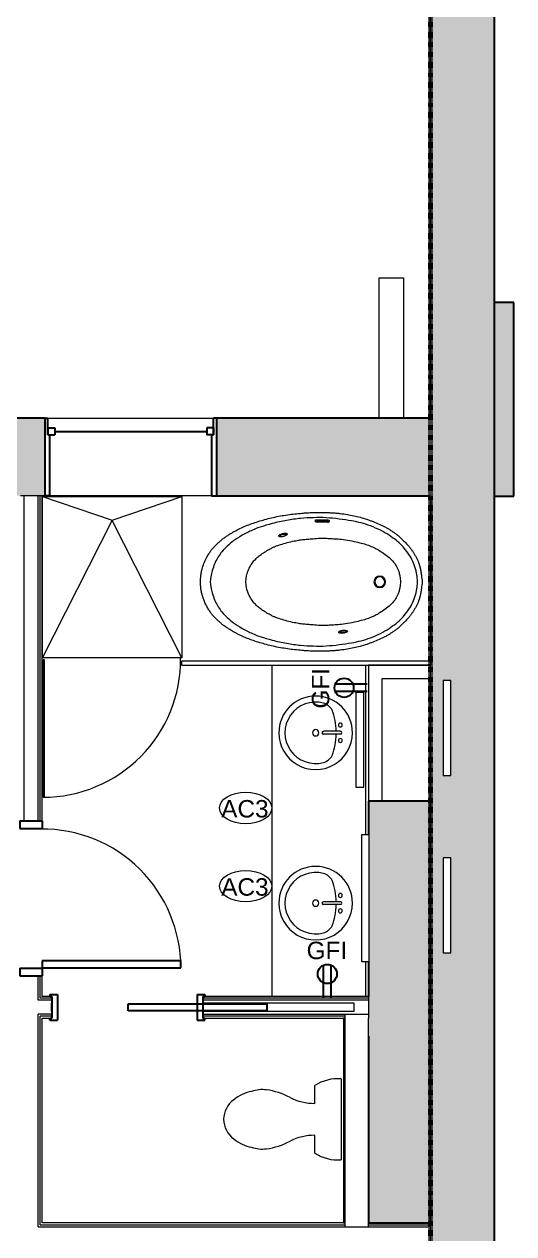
# Model space of a CAD drawing. Header units: inches. Extents: x -1176 to 1482, y -2527 to 978.
# Drawn here: x -103.2 to 23.2, y 353 to 665.5 of the extents above; entities that cross this region are included whole.
import ezdxf

# ---------------------------------------------------------------- set-up
doc = ezdxf.new("R2010")
doc.units = ezdxf.units.IN
doc.header["$MEASUREMENT"] = 0
doc.linetypes.add('Dash', pattern=[0.25, 0.125, -0.125])
for name, color, linetype, lineweight in [('A-ANNO-MATC', 214, 'Dash', 140), ('A-ANNO-NOTE', 131, 'Continuous', 40), ('A-DOOR', 31, 'Continuous', 18), ('A-DOOR-FRAM', 31, 'Continuous', 30), ('A-GLAZ', 151, 'Continuous', 18), ('A-GLAZ-CURT', 52, 'Continuous', 9), ('A-WALL', 113, 'Continuous', 18), ('A-WALL-PATT', 111, 'Continuous', 18), ('I-WALL', 2, 'Continuous', 18), ('P-SANR-FIXT', 6, 'Continuous', 9), ('Q-CASE', 31, 'Continuous', 9), ('Q-SPCQ', 91, 'Continuous', 9), ('Q-SPCQ-IDEN', 132, 'Continuous', 9)]:
    doc.layers.add(name, color=color, linetype=linetype, lineweight=lineweight)
doc.styles.add('Arial', font='arial.ttf', dxfattribs={"height": 4.5})
doc.styles.add('Swis721 Lt BT', font='swissl.ttf', dxfattribs={"height": 4.5})

# ---------------------------------------------------------------- blocks, each defined once
blk = doc.blocks.new('Double Hung - side window 4_ X 6_ 3_ H 3-6128194-3rd Floor Power _ Signal')
at = {"layer": 'A-GLAZ', "color": 8, "lineweight": 30}
for p, q in [((-22.12, 10), (-21.37, 10)), ((-21.37, 5.75), (-21.37, 10)), ((21.37, 5.75), (21.37, 10)), ((22.12, 10), (21.37, 10)), ((-21.37, 7.5), (-21.37, 5.75)), ((-21.37, 7.5), (-19.62, 7.5)), ((-19.62, 7.5), (-19.62, 5.75)), ((-19.62, 6.62), (19.62, 6.62)), ((19.62, 7.5), (19.62, 5.75)), ((21.37, 7.5), (19.62, 7.5)), ((21.37, 7.5), (21.37, 5.75)), ((-21.37, 5.75), (-19.62, 5.75)), ((-21.37, 5.75), (-20.87, 5.75)), ((-20.87, -10), (-20.87, 5.75)), ((21.37, 5.75), (19.62, 5.75)), ((20.87, 5.75), (21.37, 5.75)), ((20.87, 5.75), (20.87, -10)), ((-20.87, -10), (-22.12, -10)), ((20.87, -10), (22.12, -10))]:
    blk.add_line(p, q, dxfattribs=at)
blk = doc.blocks.new('Single Flush - D2 3_ X 8_-8252890-3rd Floor Power _ Signal')
at = {"layer": 'A-DOOR', "lineweight": 30}
for p, q in [((16.15625, 38.625), (16.15625, 2.8125)), ((17.90625, 38.625), (16.15625, 38.625)), ((17.90625, 2.8125), (17.90625, 38.625)), ((16.15625, 2.8125), (17.90625, 2.8125))]:
    blk.add_line(p, q, dxfattribs=at)
at = {"layer": 'A-DOOR', "lineweight": 9}
blk.add_arc((17.90625, 2.8125), 35.8125, 90, 180.5, dxfattribs=at)
at = {"layer": 'A-DOOR-FRAM'}
for p, q in [((-20, -2.9375), (-20, 2.8125)), ((-20, 2.8125), (-18, 2.8125)), ((-18, -2.9375), (-18, 2.8125)), ((18.000004, -2.9375), (18.000004, 2.8125)), ((18.000004, 2.8125), (20.000004, 2.8125)), ((20.000004, -2.9375), (20.000004, 2.8125)), ((-20, -2.9375), (-18, -2.9375)), ((18.000004, -2.9375), (20.000004, -2.9375))]:
    blk.add_line(p, q, dxfattribs=at)
blk = doc.blocks.new('Vanity Counter Top w Round Sink Hole - 24_ Depth-7683055-3rd Floor Power _ Signal')
at = {"layer": 'Q-CASE'}
for p, q in [((-52.26, -0.75), (-8.43, -0.75)), ((24.27, -0.75), (33.32, -0.75)), ((-52.26, -25), (33.32, -25))]:
    blk.add_line(p, q, dxfattribs=at)
blk = doc.blocks.new('Sink Vanity-Round - 19_ x 19_-4918671-3rd Floor Power _ Signal')
at = {"layer": 'P-SANR-FIXT'}
for p, q in [((3.43, 9.73), (3.43, 5.36)), ((4.18, 9.73), (4.18, 5.36))]:
    blk.add_line(p, q, dxfattribs=at)
for centre, radius, start, end in [((3.81, 3.35), 9.5, 90, 270), ((3.81, 3.35), 9.5, 270, 90), ((1.81, 9.73), 0.5, 360, 180), ((1.81, 9.73), 0.5, 180, 360), ((3.81, 9.73), 0.375, 360, 180), ((5.81, 9.73), 0.5, 0, 180), ((5.81, 9.73), 0.5, 180, 360), ((0.05, 4.11), 4.12, 120.7927, 162.1904), ((3.81, -9.17), 17.81, 91.2067, 109.2086), ((3.81, -9.17), 17.81, 70.7914, 88.7933), ((7.56, 4.11), 4.12, 17.8096, 59.2073), ((3.81, 3.35), 7.93, 165.3071, 14.6929), ((3.81, 3.35), 0.812, 360, 180), ((3.81, 3.35), 0.813, 180, 360), ((3.81, 5.36), 0.375, 180, 360)]:
    blk.add_arc(centre, radius, start, end, dxfattribs=at)
blk = doc.blocks.new('P-Toilet-Floor-3D - Floor Mount-V35-3rd Floor Power _ Signal')
at = {"layer": 'P-SANR-FIXT'}
for p, q in [((-8.7, 8.31), (-4.13, 8.31)), ((4.13, 8.31), (8.7, 8.31)), ((10.46, 1.47), (-10.46, 1.47))]:
    blk.add_line(p, q, dxfattribs=at)
for centre, radius, start, end in [((0.18, 25.42), 6.45, 91.5969, 144.1622), ((-0.18, 25.42), 6.45, 35.8378, 88.4031), ((2.68, 22.72), 10.08, 140.0681, 169.0843), ((-2.68, 22.72), 10.08, 10.9157, 39.9319), ((0.88, 21.86), 8.56, 161.1064, 187.2133), ((-0.88, 21.86), 8.56, 352.7867, 18.8936), ((9.41, 22.94), 17.16, 187.2133, 208.7603), ((-9.41, 22.94), 17.16, 331.2397, 352.7867), ((-17.85, 8.46), 13.72, 359.3911, 27.0003), ((17.85, 8.46), 13.72, 152.9997, 180.6089), ((0.69, 2.25), 11.19, 147.1473, 183.9988), ((-0.69, 2.25), 11.19, 356.0012, 32.8527)]:
    blk.add_arc(centre, radius, start, end, dxfattribs=at)
blk = doc.blocks.new('downloadobjectfile_id_236f7131-f753-4b41-a4ac-6b6cf5932f67 - Bath tub-V46-3rd Floor Power _ Signal')
at = {"layer": 'P-SANR-FIXT'}
for p, q in [((6.24, -12.4), (6.23, -12.33)), ((8.41, -11.78), (8.42, -11.84)), ((-4.58, -15.85), (-4.58, -15.48)), ((-4.21, -15.32), (-1.45, -15.38)), ((-1.09, -15.55), (-1.1, -15.94)), ((-1.52, -15.72), (-4.15, -15.66)), ((-1.53, -16.05), (-4.15, -15.99))]:
    blk.add_line(p, q, dxfattribs=at)
for centre, radius, start, end in [((-17.67, 0), 1.5, 0, 180), ((-17.67, 0), 1.5, 180, 0), ((-17.67, 0), 1.27, 360, 180), ((-17.67, 0), 1.27, 180, 360), ((-4.14, -15.3), 0.361, 238.436, 268.7436), ((-1.51, -15.36), 0.361, 268.7436, 299.0511)]:
    blk.add_arc(centre, radius, start, end, dxfattribs=at)
for points, knots in [([(-28.62, 0), (-28.59, 0.3), (-28.53, 0.87), (-28.45, 1.49), (-28.39, 1.94), (-28.35, 2.24), (-28.3, 2.53), (-28.26, 2.79), (-28.21, 3.04), (-28.17, 3.26), (-28.13, 3.46), (-28.08, 3.65), (-28.04, 3.83), (-28, 3.99), (-27.96, 4.14), (-27.92, 4.28), (-27.88, 4.41), (-27.84, 4.53), (-27.8, 4.65), (-27.77, 4.76), (-27.73, 4.86), (-27.68, 5), (-27.59, 5.22), (-27.47, 5.51), (-27.31, 5.84), (-27.14, 6.18), (-26.96, 6.54), (-26.76, 6.89), (-26.5, 7.35), (-26.26, 7.75), (-25.99, 8.13), (-25.77, 8.43), (-25.52, 8.74), (-25.23, 9.09), (-24.91, 9.46), (-24.56, 9.85), (-24.2, 10.24), (-23.83, 10.62), (-23.46, 10.98), (-22.97, 11.43), (-22.38, 11.94), (-21.69, 12.48), (-21.04, 12.95), (-20.4, 13.38), (-19.74, 13.78), (-19.02, 14.18), (-18.26, 14.57), (-17.23, 15.06), (-16.2, 15.47), (-15.14, 15.86), (-14.04, 16.24), (-12.63, 16.68), (-10.95, 17.1), (-9.25, 17.42), (-7.78, 17.63), (-6.7, 17.73), (-6.07, 17.79), (-5.42, 17.83), (-4.61, 17.87), (-3.67, 17.91), (-2.84, 17.93), (-2.14, 17.94), (-1.51, 17.94), (-0.86, 17.92), (-0.13, 17.89), (0.68, 17.85), (1.54, 17.8), (2.73, 17.71), (4.26, 17.56), (6.12, 17.32), (8, 17.02), (9.84, 16.66), (11.62, 16.21), (13.32, 15.72), (14.96, 15.19), (16.27, 14.71), (17.29, 14.29), (18.04, 13.95), (18.78, 13.59), (19.52, 13.21), (20.13, 12.86), (20.62, 12.58), (20.99, 12.35), (21.36, 12.12), (21.72, 11.88), (22.09, 11.64), (22.57, 11.3), (23.03, 10.94), (23.47, 10.57), (23.9, 10.19), (24.29, 9.81), (24.65, 9.45), (24.91, 9.19), (25.15, 8.95), (25.38, 8.7), (25.61, 8.44), (25.84, 8.15), (26.09, 7.81), (26.43, 7.3), (26.88, 6.57), (27.37, 5.6), (27.71, 4.76), (27.93, 4.11), (28.06, 3.71), (28.14, 3.41), (28.19, 3.26), (28.21, 3.19)], [-1, -1, -1, -1, -0.9969512, -0.9939024, -0.992378, -0.9908537, -0.9893293, -0.9878049, -0.9862805, -0.9847561, -0.9832317, -0.9817073, -0.9801829, -0.9786585, -0.9771341, -0.9756098, -0.9740854, -0.972561, -0.9710366, -0.9695122, -0.9679878, -0.9664634, -0.9634146, -0.9573171, -0.9512195, -0.945122, -0.9390244, -0.9329268, -0.9268293, -0.9146341, -0.9085366, -0.902439, -0.8963415, -0.8902439, -0.8841463, -0.8780488, -0.8719512, -0.8658537, -0.8597561, -0.8536585, -0.8414634, -0.8292683, -0.8170732, -0.804878, -0.7926829, -0.7804878, -0.7682927, -0.7560976, -0.7317073, -0.7195122, -0.7073171, -0.6829268, -0.6585366, -0.6341463, -0.6097561, -0.597561, -0.5914634, -0.5853659, -0.5731707, -0.5609756, -0.5487805, -0.5365854, -0.5243902, -0.5121951, -0.5, -0.4878049, -0.4756098, -0.4634146, -0.4390244, -0.4146341, -0.3902439, -0.3658537, -0.3414634, -0.3170732, -0.2926829, -0.2682927, -0.2560976, -0.2439024, -0.2317073, -0.2195122, -0.2073171, -0.2012195, -0.195122, -0.1890244, -0.1829268, -0.1768293, -0.1707317, -0.1585366, -0.152439, -0.1463415, -0.1341463, -0.1280488, -0.1219512, -0.1158537, -0.1097561, -0.1036585, -0.097561, -0.0914634, -0.0853659, -0.0731707, -0.0609756, -0.0487805, -0.0426829, -0.0365854, -0.0335366, -0.0304878, -0.0304878, -0.0304878, -0.0304878]), ([(26.08, 0), (25.81, 1.98), (25.43, 3.41), (24.83, 5.05), (23.97, 6.54), (23.1, 7.78), (21.67, 9.36), (19.97, 10.69), (18.1, 11.95), (14.76, 13.58), (13.29, 14.12), (9.78, 15.19), (6.45, 15.9), (2.72, 16.42), (-0.55, 16.6), (-3.75, 16.6), (-7.17, 16.24), (-10.26, 15.8), (-12.92, 15.24), (-15.15, 14.56), (-17.98, 13.29), (-19.96, 12.16), (-21.88, 10.76), (-23.4, 9.44), (-24.61, 7.94), (-25.79, 6.2), (-26.63, 4.38), (-27.13, 2.64), (-27.39, 0.55), (-27.41, 0.17), (-27.41, 0)], [-5.618031, -5.618031, -5.618031, -5.618031, -5.472777, -5.335466, -5.197124, -5.048198, -4.886878, -4.704995, -4.479113, -4.269816, -4.020987, -3.781025, -3.479735, -3.189582, -2.904969, -2.629635, -2.35856, -2.100984, -1.8741, -1.647719, -1.433473, -1.217917, -1.032673, -0.857374, -0.689547, -0.522133, -0.357647, -0.193219, -0.073837, 0, 0, 0, 0]), ([(-9.3, 12.77), (-9.32, 12.79), (-9.32, 12.85), (-9.22, 12.96), (-8.92, 13.12), (-8.32, 13.25), (-7.77, 13.29), (-7.46, 13.26), (-7.31, 13.23), (-7.22, 13.2), (-7.15, 13.16), (-7.1, 13.12), (-7.08, 13.08), (-7.08, 13.05), (-7.08, 13.03)], [-1, -1, -1, -1, -0.923913, -0.847826, -0.695652, -0.521739, -0.347826, -0.26087, -0.217391, -0.173913, -0.130435, -0.086957, -0.043478, 0, 0, 0, 0]), ([(-7.08, 13.03), (-7.07, 13.01), (-7.07, 12.95), (-7.16, 12.83), (-7.47, 12.68), (-8.06, 12.54), (-8.61, 12.51), (-8.93, 12.54), (-9.07, 12.57), (-9.16, 12.6), (-9.23, 12.63), (-9.28, 12.67), (-9.31, 12.72), (-9.31, 12.75), (-9.3, 12.76)], [-1, -1, -1, -1, -0.923913, -0.847826, -0.695652, -0.521739, -0.347826, -0.26087, -0.217391, -0.173913, -0.130435, -0.086957, -0.043478, 0, 0, 0, 0]), ([(-7.08, 13.03), (-7.1, 13.07), (-7.17, 13.13), (-7.45, 13.21), (-7.92, 13.23), (-8.41, 13.17), (-8.76, 13.09), (-9, 13.01), (-9.14, 12.93), (-9.23, 12.88), (-9.28, 12.82), (-9.3, 12.78), (-9.3, 12.77)], [-1, -1, -1, -1, -0.888889, -0.777778, -0.555556, -0.444444, -0.333333, -0.222222, -0.166667, -0.111111, -0.055556, 0, 0, 0, 0]), ([(-9.3, 12.76), (-9.3, 12.8), (-9.24, 12.87), (-8.98, 13.03), (-8.54, 13.15), (-8.04, 13.21), (-7.68, 13.22), (-7.43, 13.19), (-7.27, 13.16), (-7.18, 13.12), (-7.11, 13.08), (-7.09, 13.05), (-7.08, 13.03)], [-1, -1, -1, -1, -0.888889, -0.777778, -0.555556, -0.444444, -0.333333, -0.222222, -0.166667, -0.111111, -0.055556, 0, 0, 0, 0]), ([(-8.99, 12.73), (-8.99, 12.74), (-8.99, 12.78), (-8.93, 12.85), (-8.75, 12.96), (-8.34, 13.06), (-7.93, 13.09), (-7.69, 13.08), (-7.57, 13.06), (-7.5, 13.04), (-7.44, 13.01), (-7.4, 12.99), (-7.38, 12.96), (-7.37, 12.93), (-7.38, 12.92)], [-1, -1, -1, -1, -0.931818, -0.863636, -0.727273, -0.545455, -0.363636, -0.272727, -0.227273, -0.181818, -0.136364, -0.090909, -0.045455, 0, 0, 0, 0]), ([(-7.38, 12.92), (-7.38, 12.94), (-7.42, 12.98), (-7.56, 13.04), (-7.89, 13.07), (-8.32, 13.03), (-8.6, 12.97), (-8.74, 12.92), (-8.82, 12.88), (-8.89, 12.84), (-8.95, 12.8), (-8.98, 12.76), (-8.99, 12.74), (-8.99, 12.73)], [-1, -1, -1, -1, -0.907895, -0.815789, -0.631579, -0.421053, -0.315789, -0.263158, -0.210526, -0.157895, -0.105263, -0.052632, 0, 0, 0, 0]), ([(-7.38, 12.92), (-7.38, 12.94), (-7.42, 12.98), (-7.56, 13.04), (-7.89, 13.08), (-8.32, 13.03), (-8.6, 12.97), (-8.74, 12.92), (-8.82, 12.88), (-8.89, 12.84), (-8.95, 12.8), (-8.98, 12.77), (-8.99, 12.74), (-8.99, 12.73)], [-1, -1, -1, -1, -0.907895, -0.815789, -0.631579, -0.421053, -0.315789, -0.263158, -0.210526, -0.157895, -0.105263, -0.052632, 0, 0, 0, 0]), ([(-8.99, 12.73), (-8.99, 12.71), (-8.98, 12.67), (-8.91, 12.62), (-8.7, 12.56), (-8.28, 12.55), (-7.87, 12.62), (-7.64, 12.69), (-7.53, 12.74), (-7.47, 12.78), (-7.42, 12.81), (-7.39, 12.85), (-7.37, 12.89), (-7.37, 12.91), (-7.38, 12.92)], [-1, -1, -1, -1, -0.931818, -0.863636, -0.727273, -0.545455, -0.363636, -0.272727, -0.227273, -0.181818, -0.136364, -0.090909, -0.045455, 0, 0, 0, 0]), ([(-23.03, 0), (-23, 0.26), (-22.94, 0.81), (-22.84, 1.69), (-22.59, 2.68), (-22.24, 3.5), (-21.9, 4.24), (-21.28, 5.13), (-20.02, 6.38), (-18.79, 7.24), (-17.34, 8.3), (-16.19, 8.83), (-14.78, 9.49), (-13.21, 9.91), (-11.69, 10.32), (-9.26, 10.84), (-7.46, 11.03), (-5.73, 11.15), (-4.35, 11.24), (-2.86, 11.31), (-0.86, 11.17), (0.6, 11.06), (1.97, 10.94), (3.28, 10.79), (4.84, 10.46), (6.69, 10.07), (8.26, 9.53), (9.49, 9.08), (10.13, 8.79), (11.18, 8.22), (12.38, 7.51), (13.41, 6.67), (14.26, 6.02), (14.98, 5.22), (15.69, 4.17), (16.13, 3.34), (16.48, 2.48), (16.8, 1.27), (16.89, 0)], [0, 0, 0, 0, 0.047345, 0.115723, 0.19351, 0.269307, 0.346639, 0.448626, 0.569535, 0.710585, 0.837412, 0.965834, 1.089275, 1.221504, 1.379424, 1.542502, 1.709853, 1.846586, 1.974575, 2.110229, 2.248047, 2.382573, 2.497843, 2.616873, 2.750285, 2.893499, 3.028519, 3.130561, 3.219517, 3.311092, 3.420073, 3.525267, 3.621606, 3.716304, 3.80775, 3.89499, 3.981678, 4.077503, 4.077503, 4.077503, 4.077503]), ([(28.21, 3.19), (28.22, 3.11), (28.25, 3.01), (28.29, 2.87), (28.31, 2.76), (28.34, 2.65), (28.36, 2.55), (28.39, 2.44), (28.41, 2.33), (28.43, 2.2), (28.45, 2.07), (28.47, 1.94), (28.49, 1.79), (28.51, 1.62), (28.52, 1.45), (28.54, 1.26), (28.56, 1.05), (28.58, 0.81), (28.6, 0.48), (28.61, 0.2), (28.63, 0)], [-0.03048722, -0.03048722, -0.03048722, -0.03048722, -0.02743902, -0.02591463, -0.02439024, -0.02286585, -0.02134146, -0.01981707, -0.01829268, -0.01676829, -0.0152439, -0.01371951, -0.01219512, -0.01067073, -0.00914634, -0.00762195, -0.00609756, -0.00457317, -0.00304878, 0, 0, 0, 0]), ([(28.21, -3.19), (28.2, -3.22), (28.16, -3.37), (28.05, -3.75), (27.86, -4.35), (27.58, -5.1), (27.25, -5.84), (26.83, -6.64), (26.43, -7.3), (26.09, -7.81), (25.84, -8.15), (25.61, -8.44), (25.38, -8.7), (25.15, -8.95), (24.91, -9.19), (24.65, -9.45), (24.29, -9.81), (23.9, -10.19), (23.47, -10.57), (23.14, -10.85), (22.8, -11.12), (22.33, -11.47), (21.73, -11.89), (20.99, -12.36), (20.26, -12.8), (19.27, -13.34), (18.04, -13.96), (16.54, -14.62), (14.96, -15.19), (13.32, -15.72), (11.62, -16.21), (9.84, -16.66), (8, -17.02), (6.12, -17.32), (4.26, -17.56), (2.73, -17.71), (1.54, -17.8), (0.68, -17.85), (-0.13, -17.89), (-0.86, -17.92), (-1.51, -17.94), (-2.14, -17.94), (-2.84, -17.93), (-3.67, -17.91), (-4.61, -17.87), (-5.42, -17.83), (-6.07, -17.79), (-6.7, -17.73), (-7.78, -17.63), (-9.25, -17.42), (-10.95, -17.1), (-12.63, -16.68), (-14.04, -16.24), (-15.14, -15.86), (-16.2, -15.47), (-17.23, -15.06), (-18.26, -14.57), (-19.02, -14.18), (-19.74, -13.78), (-20.4, -13.38), (-21.04, -12.95), (-21.69, -12.48), (-22.38, -11.94), (-22.97, -11.43), (-23.46, -10.98), (-23.83, -10.62), (-24.2, -10.24), (-24.56, -9.85), (-24.91, -9.46), (-25.23, -9.09), (-25.52, -8.74), (-25.77, -8.43), (-25.99, -8.13), (-26.26, -7.75), (-26.5, -7.35), (-26.76, -6.89), (-26.96, -6.54), (-27.14, -6.18), (-27.31, -5.84), (-27.47, -5.51), (-27.59, -5.22), (-27.68, -5), (-27.73, -4.86), (-27.77, -4.76), (-27.8, -4.65), (-27.84, -4.53), (-27.88, -4.41), (-27.92, -4.28), (-27.96, -4.14), (-28, -3.99), (-28.04, -3.83), (-28.08, -3.65), (-28.13, -3.46), (-28.17, -3.26), (-28.21, -3.04), (-28.26, -2.79), (-28.3, -2.53), (-28.35, -2.24), (-28.39, -1.94), (-28.45, -1.49), (-28.53, -0.87), (-28.59, -0.3), (-28.62, 0)], [-0.9695122, -0.9695122, -0.9695122, -0.9695122, -0.9679878, -0.9634146, -0.9542683, -0.945122, -0.9359756, -0.9268293, -0.9146341, -0.9085366, -0.902439, -0.8963415, -0.8902439, -0.8841463, -0.8780488, -0.8719512, -0.8658537, -0.8536585, -0.847561, -0.8414634, -0.8353659, -0.8292683, -0.8170732, -0.804878, -0.7926829, -0.7804878, -0.7560976, -0.7317073, -0.7073171, -0.6829268, -0.6585366, -0.6341463, -0.6097561, -0.5853659, -0.5609756, -0.5365854, -0.5243902, -0.5121951, -0.5, -0.4878049, -0.4756098, -0.4634146, -0.4512195, -0.4390244, -0.4268293, -0.4146341, -0.4085366, -0.402439, -0.3902439, -0.3658537, -0.3414634, -0.3170732, -0.2926829, -0.2804878, -0.2682927, -0.2439024, -0.2317073, -0.2195122, -0.2073171, -0.195122, -0.1829268, -0.1707317, -0.1585366, -0.1463415, -0.1402439, -0.1341463, -0.1280488, -0.1219512, -0.1158537, -0.1097561, -0.1036585, -0.097561, -0.0914634, -0.0853659, -0.0731707, -0.0670732, -0.0609756, -0.054878, -0.0487805, -0.0426829, -0.0365854, -0.0335366, -0.0320122, -0.0304878, -0.0289634, -0.027439, -0.0259146, -0.0243902, -0.0228659, -0.0213415, -0.0198171, -0.0182927, -0.0167683, -0.0152439, -0.0137195, -0.0121951, -0.0106707, -0.0091463, -0.007622, -0.0060976, -0.0030488, 0, 0, 0, 0]), ([(-27.41, 0), (-27.41, -0.17), (-27.39, -0.55), (-27.13, -2.64), (-26.63, -4.38), (-25.79, -6.2), (-24.61, -7.94), (-23.4, -9.44), (-21.88, -10.76), (-19.96, -12.16), (-17.98, -13.29), (-15.15, -14.56), (-12.92, -15.24), (-10.26, -15.8), (-7.17, -16.24), (-3.75, -16.6), (-0.55, -16.6), (2.72, -16.42), (6.45, -15.9), (9.78, -15.19), (13.29, -14.12), (14.76, -13.58), (18.1, -11.95), (19.97, -10.69), (21.67, -9.36), (23.1, -7.78), (23.97, -6.54), (24.83, -5.05), (25.43, -3.41), (25.81, -1.98), (26.08, 0)], [-5.618031, -5.618031, -5.618031, -5.618031, -5.544194, -5.424812, -5.260384, -5.095898, -4.928484, -4.760658, -4.585358, -4.400115, -4.184559, -3.970312, -3.743931, -3.517047, -3.259472, -2.988396, -2.713063, -2.428449, -2.138296, -1.837006, -1.597044, -1.348216, -1.138919, -0.913036, -0.731154, -0.569833, -0.420907, -0.282566, -0.145254, 0, 0, 0, 0]), ([(16.89, 0), (16.8, -1.27), (16.48, -2.48), (16.13, -3.34), (15.69, -4.17), (14.98, -5.22), (14.26, -6.02), (13.41, -6.67), (12.38, -7.51), (11.18, -8.22), (10.13, -8.79), (9.49, -9.08), (8.26, -9.53), (6.69, -10.07), (4.84, -10.46), (3.28, -10.79), (1.97, -10.94), (0.6, -11.06), (-0.86, -11.17), (-2.86, -11.31), (-4.35, -11.24), (-5.73, -11.15), (-7.46, -11.03), (-9.26, -10.84), (-11.69, -10.32), (-13.21, -9.91), (-14.78, -9.49), (-16.19, -8.83), (-17.34, -8.3), (-18.79, -7.24), (-20.02, -6.38), (-21.28, -5.13), (-21.9, -4.24), (-22.24, -3.5), (-22.59, -2.68), (-22.84, -1.69), (-22.94, -0.81), (-23, -0.26), (-23.03, 0)], [0, 0, 0, 0, 0.095825, 0.182513, 0.269753, 0.361199, 0.455897, 0.552236, 0.65743, 0.766411, 0.857986, 0.946942, 1.048984, 1.184003, 1.327218, 1.460629, 1.57966, 1.69493, 1.829456, 1.967274, 2.102928, 2.230917, 2.36765, 2.535001, 2.698079, 2.855999, 2.988228, 3.111669, 3.240091, 3.366918, 3.507968, 3.628876, 3.730864, 3.808196, 3.883993, 3.961779, 4.030158, 4.077503, 4.077503, 4.077503, 4.077503]), ([(28.63, 0), (28.62, -0.15), (28.6, -0.43), (28.58, -0.82), (28.55, -1.16), (28.52, -1.45), (28.5, -1.71), (28.47, -1.94), (28.44, -2.14), (28.41, -2.29), (28.39, -2.41), (28.37, -2.52), (28.35, -2.63), (28.32, -2.73), (28.3, -2.84), (28.26, -2.97), (28.23, -3.09), (28.21, -3.17), (28.21, -3.19)], [-1, -1, -1, -1, -0.99771341, -0.99542683, -0.99314024, -0.99085366, -0.98856707, -0.98628049, -0.9839939, -0.98170732, -0.98056402, -0.97942073, -0.97713415, -0.97599085, -0.97484756, -0.97256098, -0.97027439, -0.96951278, -0.96951278, -0.96951278, -0.96951278]), ([(6.23, -12.33), (6.21, -12.3), (6.23, -12.22), (6.4, -12.04), (6.76, -11.85), (7.21, -11.72), (7.55, -11.65), (7.82, -11.62), (8.01, -11.62), (8.14, -11.63), (8.24, -11.66), (8.32, -11.69), (8.38, -11.73), (8.4, -11.76), (8.41, -11.78)], [-1, -1, -1, -1, -0.9, -0.8, -0.6, -0.5, -0.4, -0.3, -0.25, -0.2, -0.15, -0.1, -0.05, 0, 0, 0, 0]), ([(8.41, -11.78), (8.42, -11.81), (8.4, -11.89), (8.24, -12.07), (7.88, -12.26), (7.42, -12.4), (7.07, -12.47), (6.8, -12.5), (6.61, -12.49), (6.49, -12.48), (6.39, -12.46), (6.31, -12.43), (6.25, -12.38), (6.23, -12.35), (6.23, -12.33)], [-1, -1, -1, -1, -0.9, -0.8, -0.6, -0.5, -0.4, -0.3, -0.25, -0.2, -0.15, -0.1, -0.05, 0, 0, 0, 0]), ([(6.23, -12.33), (6.24, -12.37), (6.29, -12.43), (6.54, -12.51), (6.96, -12.49), (7.42, -12.4), (7.76, -12.3), (8.01, -12.19), (8.17, -12.1), (8.27, -12.03), (8.34, -11.96), (8.39, -11.9), (8.41, -11.83), (8.41, -11.8), (8.41, -11.78)], [-1, -1, -1, -1, -0.9, -0.8, -0.6, -0.5, -0.4, -0.3, -0.25, -0.2, -0.15, -0.1, -0.05, 0, 0, 0, 0]), ([(8.42, -11.84), (8.43, -11.87), (8.42, -11.95), (8.25, -12.13), (7.89, -12.32), (7.45, -12.46), (7.1, -12.53), (6.83, -12.55), (6.64, -12.55), (6.51, -12.54), (6.41, -12.52), (6.33, -12.49), (6.27, -12.45), (6.25, -12.41), (6.24, -12.4)], [-1, -1, -1, -1, -0.9, -0.8, -0.6, -0.5, -0.4, -0.3, -0.25, -0.2, -0.15, -0.1, -0.05, 0, 0, 0, 0]), ([(8.09, -11.82), (8.09, -11.78), (8.05, -11.73), (7.83, -11.67), (7.43, -11.7), (7.01, -11.81), (6.77, -11.92), (6.67, -11.99), (6.6, -12.03), (6.55, -12.08), (6.52, -12.13), (6.51, -12.17), (6.51, -12.2), (6.52, -12.21)], [-1, -1, -1, -1, -0.880952, -0.761905, -0.571429, -0.380952, -0.285714, -0.238095, -0.190476, -0.142857, -0.095238, -0.047619, 0, 0, 0, 0]), ([(6.52, -12.21), (6.53, -12.23), (6.56, -12.27), (6.72, -12.32), (7.05, -12.32), (7.48, -12.23), (7.74, -12.12), (7.87, -12.06), (7.95, -12.01), (8.02, -11.96), (8.06, -11.91), (8.09, -11.86), (8.1, -11.83), (8.09, -11.82)], [-1, -1, -1, -1, -0.907895, -0.815789, -0.631579, -0.421053, -0.315789, -0.263158, -0.210526, -0.157895, -0.105263, -0.052632, 0, 0, 0, 0]), ([(8.09, -11.82), (8.11, -11.85), (8.09, -11.92), (7.93, -12.07), (7.56, -12.23), (7.14, -12.33), (6.88, -12.34), (6.75, -12.34), (6.67, -12.33), (6.61, -12.31), (6.56, -12.28), (6.53, -12.25), (6.52, -12.22), (6.52, -12.21)], [-1, -1, -1, -1, -0.880952, -0.761905, -0.571429, -0.380952, -0.285714, -0.238095, -0.190476, -0.142857, -0.095238, -0.047619, 0, 0, 0, 0]), ([(6.52, -12.21), (6.53, -12.23), (6.56, -12.27), (6.72, -12.32), (7.05, -12.32), (7.48, -12.23), (7.74, -12.12), (7.87, -12.06), (7.95, -12.01), (8.02, -11.96), (8.06, -11.91), (8.09, -11.86), (8.1, -11.83), (8.09, -11.82)], [-1, -1, -1, -1, -0.907895, -0.815789, -0.631579, -0.421053, -0.315789, -0.263158, -0.210526, -0.157895, -0.105263, -0.052632, 0, 0, 0, 0]), ([(-4.58, -15.48), (-4.57, -15.46), (-4.57, -15.45), (-4.56, -15.43), (-4.56, -15.43), (-4.56, -15.42), (-4.55, -15.42), (-4.55, -15.41), (-4.54, -15.4), (-4.53, -15.4), (-4.53, -15.39), (-4.52, -15.39), (-4.51, -15.38), (-4.5, -15.38), (-4.49, -15.37), (-4.48, -15.37), (-4.46, -15.36), (-4.44, -15.35), (-4.43, -15.35), (-4.41, -15.34), (-4.4, -15.34), (-4.38, -15.34), (-4.37, -15.33), (-4.34, -15.33), (-4.3, -15.32), (-4.26, -15.32), (-4.23, -15.32), (-4.21, -15.32)], [-1, -1, -1, -1, -0.958333, -0.942708, -0.916667, -0.895833, -0.875, -0.854167, -0.8125, -0.770833, -0.729167, -0.697917, -0.666667, -0.625, -0.583333, -0.541667, -0.5, -0.416667, -0.375, -0.333333, -0.291667, -0.25, -0.208333, -0.166667, -0.083333, -0.041667, 0, 0, 0, 0]), ([(-1.45, -15.38), (-1.43, -15.38), (-1.4, -15.38), (-1.36, -15.39), (-1.33, -15.39), (-1.31, -15.4), (-1.29, -15.4), (-1.27, -15.4), (-1.26, -15.41), (-1.24, -15.41), (-1.22, -15.42), (-1.2, -15.43), (-1.18, -15.44), (-1.17, -15.44), (-1.16, -15.45), (-1.15, -15.46), (-1.14, -15.46), (-1.13, -15.47), (-1.13, -15.47), (-1.12, -15.48), (-1.11, -15.49), (-1.11, -15.49), (-1.1, -15.5), (-1.1, -15.51), (-1.1, -15.51), (-1.09, -15.52), (-1.09, -15.54), (-1.09, -15.55)], [-1, -1, -1, -1, -0.958333, -0.916667, -0.875, -0.833333, -0.791667, -0.75, -0.708333, -0.666667, -0.583333, -0.5, -0.458333, -0.416667, -0.375, -0.333333, -0.302083, -0.270833, -0.229167, -0.1875, -0.145833, -0.125, -0.104167, -0.080729, -0.057292, -0.041667, 0, 0, 0, 0]), ([(-4.15, -15.99), (-4.18, -15.99), (-4.26, -15.98), (-4.35, -15.97), (-4.43, -15.95), (-4.49, -15.94), (-4.53, -15.92), (-4.56, -15.9), (-4.58, -15.87), (-4.58, -15.86), (-4.58, -15.85)], [-1, -1, -1, -1, -0.888889, -0.666667, -0.555556, -0.444444, -0.333333, -0.222222, -0.111111, 0, 0, 0, 0]), ([(-1.1, -15.94), (-1.1, -15.95), (-1.11, -15.96), (-1.15, -15.99), (-1.26, -16.03), (-1.42, -16.05), (-1.53, -16.05)], [-1, -1, -1, -1, -0.875, -0.75, -0.5, 0, 0, 0, 0])]:
    blk.add_open_spline(points, degree=3, knots=knots, dxfattribs=at)
blk = doc.blocks.new('CW-Single Glass Door - Type 1-8165637-3rd Floor Power _ Signal')
at = {"layer": 'A-DOOR'}
for p, q in [((-17.375, -0.375), (-17.75, -0.375)), ((-17.75, -0.375), (-17.75, -35.875)), ((-17.375, -35.875), (-17.375, -0.375)), ((-17.75, -35.875), (-17.375, -35.875))]:
    blk.add_line(p, q, dxfattribs=at)
at = {"layer": 'A-DOOR', "lineweight": 9}
blk.add_arc((-17.75, -0.375), 35.5, 270, 0.5, dxfattribs=at)
blk = doc.blocks.new('Single Flush Pocket - D5 3_ X 8_-6998484-3rd Floor Power _ Signal')
at = {"layer": 'A-DOOR', "lineweight": 30}
for p, q in [((0.1875, 0.875), (36, 0.875)), ((0.1875, -0.875), (0.1875, 0.875)), ((36, 0.875), (36, -0.875)), ((36, -0.875), (0.1875, -0.875))]:
    blk.add_line(p, q, dxfattribs=at)
at = {"layer": 'A-DOOR', "lineweight": 9}
blk.add_arc((36, -0.875), 35.8125, 179.5, 180, dxfattribs=at)
at = {"layer": 'A-DOOR-FRAM'}
for p, q in [((-20, 3.3125), (-20, 2.8125)), ((-20, 3.3125), (-18, 3.3125)), ((-18, 3.3125), (-18, -3.3125)), ((18.000004, 3.3125), (18.000004, -3.3125)), ((18.000004, 3.3125), (20.000004, 3.3125)), ((20.000004, 3.3125), (20.000004, 2.8125)), ((-20, 2.8125), (-19.5, 2.8125)), ((-19.5, 2.8125), (-19.5, -2.8125)), ((19.500004, 2.8125), (19.500004, -2.8125)), ((19.500004, 2.8125), (20.000004, 2.8125)), ((-20, -3.3125), (-20, -2.8125)), ((-20, -2.8125), (-19.5, -2.8125)), ((19.500004, -2.8125), (20.000004, -2.8125)), ((20.000004, -3.3125), (20.000004, -2.8125)), ((-20, -3.3125), (-18, -3.3125)), ((18.000004, -3.3125), (20.000004, -3.3125))]:
    blk.add_line(p, q, dxfattribs=at)
blk = doc.blocks.new('System Panel - Glazed-8165638-3rd Floor Power _ Signal')
at = {"layer": 'A-GLAZ-CURT', "lineweight": 18}
for p, q in [((32.12, -0.75), (-32.12, -0.75)), ((-32.12, -0.75), (-32.12, -1.75)), ((-32.12, -1.75), (32.12, -1.75)), ((32.12, -1.75), (32.12, -0.75))]:
    blk.add_line(p, q, dxfattribs=at)
blk = doc.blocks.new('AC3 - AC3-7344593-3rd Floor Power _ Signal')
at = {"layer": 'Q-SPCQ'}
for p, q in [((12.25, 5), (-12.25, 5)), ((-12.25, 5), (-12.25, 3)), ((12.25, 3), (12.25, 5)), ((-12.25, 3), (12.25, 3))]:
    blk.add_line(p, q, dxfattribs=at)
blk = doc.blocks.new('Shower Floor - Shower Floor-V75-3rd Floor Power _ Signal')
at = {"layer": 'P-SANR-FIXT'}
for p, q in [((-17.91, 0), (18.09, 0)), ((-17.91, -41.63), (-17.91, 0)), ((18.09, 0), (18.09, -41.63)), ((-17.91, 0), (0.07, -6.12)), ((0.12, -6.12), (18.09, 0)), ((-17.91, -41.63), (0.07, -6.17)), ((0.09, -6.12), (0.07, -6.12)), ((0.09, -6.12), (0.07, -6.17)), ((0.12, -6.12), (0.07, -6.12)), ((0.07, -6.12), (0.07, -6.17)), ((0.07, -6.17), (0.12, -6.17)), ((0.09, -6.12), (0.12, -6.12)), ((0.09, -6.12), (0.12, -6.17)), ((0.12, -6.17), (0.12, -6.12)), ((18.09, -41.63), (0.12, -6.17)), ((18.09, -41.63), (-17.91, -41.63))]:
    blk.add_line(p, q, dxfattribs=at)
blk = doc.blocks.new('AC3 - AC3-8085308-3rd Floor Power _ Signal')
at = {"layer": 'Q-SPCQ'}
for p, q in [((12.25, 5), (-12.25, 5)), ((-12.25, 5), (-12.25, 3)), ((12.25, 3), (12.25, 5)), ((-12.25, 3), (12.25, 3))]:
    blk.add_line(p, q, dxfattribs=at)
blk = doc.blocks.new('Mirror93 - Mirror-8103437-3rd Floor Power _ Signal')
at = {"layer": 'Q-SPCQ'}
for p, q in [((-928.32, -999.6), (-961.02, -999.6)), ((-961.02, -999.6), (-961.02, -1001.6)), ((-928.32, -1001.6), (-928.32, -999.6)), ((-961.02, -1001.6), (-928.32, -1001.6))]:
    blk.add_line(p, q, dxfattribs=at)
blk = doc.blocks.new('Appliance_Specialty Equipment Tag - Standard-3515593-3rd Floor Power _ Signal')
at = {"layer": 'Q-SPCQ-IDEN'}
blk.add_ellipse((-0.0499, 0.0037), major_axis=(-0.1406, 0), ratio=0.600473, dxfattribs=at)

msp = doc.modelspace()

# ---------------------------------------------------------------- hatches: boundary and pattern name
at = {"layer": 'A-WALL-PATT', "lineweight": 9}
h = msp.add_hatch(color=7, dxfattribs=at)
h.paths.add_polyline_path([(1.72, -1.17), (18.22, -1.17), (18.22, 814.52), (1.72, 814.52), (1.72, 66.23)], flags=0)
h.paths.add_polyline_path([(6.97, 425.61), (4.97, 425.61), (4.97, 450.11), (6.97, 450.11), (6.97, 428.36)], flags=0)
h.paths.add_polyline_path([(4.97, 471.43), (4.97, 495.93), (6.97, 495.93), (6.97, 471.43), (5.87, 471.43)], flags=0)
for points in [[(23.22, 543.59), (23.22, 593.59), (18.22, 593.59), (18.22, 543.59)], [(1.72, 355.86), (1.72, 464.82), (-14.28, 464.82), (-14.28, 456.11), (-14.09, 456.11), (-14.09, 423.41), (-14.28, 423.41), (-14.28, 355.86), (-11.43, 355.86)]]:
    msp.add_hatch(color=7, dxfattribs=at).paths.add_polyline_path(points, flags=0)
h = msp.add_hatch(color=7, dxfattribs=at)
h.paths.add_polyline_path([(1.72, 543.68), (1.72, 563.68), (-53.53, 563.68), (-53.53, 543.68), (-11.43, 543.68)], flags=0)
h.paths.add_polyline_path([(-99.53, 543.68), (-97.77, 543.68), (-97.77, 563.68), (-152.07, 563.68), (-152.07, 543.68), (-103.15, 543.68)], flags=0)
h.paths.add_polyline_path([(-196.3, 543.68), (-196.3, 563.68), (-264.81, 563.68), (-264.81, 543.68), (-217.62, 543.68)], flags=0)
h.paths.add_polyline_path([(-309.04, 543.68), (-309.04, 563.68), (-377.56, 563.68), (-377.56, 543.68), (-309.27, 543.68)], flags=0)
h.paths.add_polyline_path([(-421.79, 543.68), (-421.79, 563.68), (-476.71, 563.68), (-476.71, 543.68), (-423.82, 543.68)], flags=0)
h.paths.add_polyline_path([(-513.71, 543.68), (-513.71, 563.68), (-590.07, 563.68), (-590.07, 543.68), (-538.37, 543.68)], flags=0)
h = msp.add_hatch(dxfattribs=at)
h.set_pattern_fill('FP_1', color=256, style=0, pattern_type=2)
h.set_pattern_definition([(0, (0, 0), (15.36, 3.84), [0.634, -10.886, 0.634, -10.886, -61.44]), (0, (0, 0), (15.36, 3.84), [-23.04, 0.634, -22.406, 0.634, -10.886, -26.88]), (0, (0, 0), (15.36, 3.84), [-57.6, 0.634, -7.046, 0.634, -18.566]), (120, (5.76, 1.92), (-11.005538, 11.38215), [0.634, -10.886, 0.634, -10.886, -61.44]), (120, (5.76, 1.92), (-11.005538, 11.38215), [-23.04, 0.634, -22.406, 0.634, -10.886, -26.88]), (120, (5.76, 1.92), (-11.005538, 11.38215), [-57.6, 0.634, -7.046, 0.634, -18.566]), (240, (7.68, 9.6), (-4.354462, -15.22215), [0.634, -10.886, 0.634, -10.886, -61.44]), (240, (7.68, 9.6), (-4.354462, -15.22215), [-23.04, 0.634, -22.406, 0.634, -10.886, -26.88]), (240, (7.68, 9.6), (-4.354462, -15.22215), [-57.6, 0.634, -7.046, 0.634, -18.566])])
h.paths.add_polyline_path([(-20.28, 355.86), (-20.28, 408.73), (-20.78, 408.73), (-20.78, 355.86)], flags=0)

# ---------------------------------------------------------------- linework, layer by layer
at = {"layer": 'A-ANNO-MATC'}
msp.add_line((1.72, 857.52), (1.72, -90.48), dxfattribs=at)
at = {"layer": 'A-ANNO-NOTE', "lineweight": 30}
for p, q in [((-14.61, 495.02), (-22.87, 495.02)), ((-14.61, 493.1), (-22.87, 493.1)), ((-25.86, 414.18), (-25.86, 422.45)), ((-23.95, 414.18), (-23.95, 422.45))]:
    msp.add_line(p, q, dxfattribs=at)
for centre, radius in [((-20.59, 494.06), 2.47), ((-24.91, 420.16), 2.48)]:
    msp.add_circle(centre, radius, dxfattribs=at)
at = {"layer": 'A-WALL', "color": 8, "lineweight": 30}
for p, q in [((1.72, 563.68), (1.72, 838.52)), ((18.22, 22.83), (18.22, 814.52)), ((-97.77, 563.68), (-152.07, 563.68)), ((-97.77, 543.68), (-97.77, 563.68)), ((1.72, 563.68), (-53.53, 563.68)), ((-53.53, 563.68), (-53.53, 543.68)), ((-98.53, 543.68), (-97.77, 543.68)), ((-53.53, 543.68), (1.72, 543.68)), ((1.72, 543.68), (1.72, 499.93)), ((1.72, 355.86), (1.72, 496.43)), ((-14.28, 464.82), (-14.28, 456.11)), ((1.72, 464.82), (-14.28, 464.82)), ((-14.28, 423.41), (-14.28, 414.36)), ((-14.28, 404.07), (-14.28, 355.86)), ((-14.28, 355.86), (1.72, 355.86))]:
    msp.add_line(p, q, dxfattribs=at)
at = {"layer": 'A-WALL', "lineweight": 9}
for p, q in [((-11.5, 599.96), (-5.28, 599.96)), ((-11.5, 563.68), (-11.5, 599.96)), ((-5.28, 599.96), (-5.28, 563.68)), ((-97.77, 563.68), (-53.53, 563.68)), ((-53.53, 543.68), (-97.77, 543.68))]:
    msp.add_line(p, q, dxfattribs=at)
at = {"layer": 'A-WALL'}
for p, q in [((-98.53, 543.68), (-104.15, 543.68)), ((-103.15, 459.68), (-103.15, 543.68)), ((-99.53, 459.68), (-99.53, 543.68)), ((-99.03, 459.68), (-99.03, 543.68)), ((1.72, 496.43), (1.72, 499.93)), ((-99.53, 413.36), (-99.53, 419.68)), ((-99.03, 413.86), (-99.03, 419.68)), ((-96.03, 413.36), (-99.53, 413.36)), ((-96.03, 413.86), (-99.03, 413.86)), ((-14.28, 413.86), (-57.03, 413.86)), ((-14.28, 413.36), (-57.03, 413.36)), ((-99.53, 354.86), (-99.53, 409.73)), ((-96.03, 409.73), (-99.53, 409.73)), ((-57.03, 409.73), (-14.28, 409.73)), ((-20.28, 354.86), (-20.28, 409.73)), ((-99.03, 355.36), (-99.03, 409.23)), ((-96.03, 409.23), (-99.03, 409.23)), ((-20.28, 409.23), (-57.03, 409.23)), ((-20.28, 408.73), (-20.78, 408.73)), ((-14.28, 404.07), (-14.28, 408.73)), ((-99.53, 354.86), (1.72, 354.86)), ((-99.03, 355.36), (-20.28, 355.36)), ((-20.78, 355.86), (-20.28, 355.86)), ((-14.28, 354.86), (-14.28, 355.86)), ((-14.28, 355.36), (1.72, 355.36)), ((1.72, 350.23), (1.72, 355.86))]:
    msp.add_line(p, q, dxfattribs=at)
at = {"layer": 'A-WALL', "color": 55}
msp.add_line((-14.28, 414.36), (-14.28, 408.73), dxfattribs=at)
at = {"layer": 'I-WALL', "color": 8, "lineweight": 30}
for p, q in [((23.22, 593.59), (18.22, 593.59)), ((23.22, 543.59), (23.22, 593.59)), ((18.22, 543.59), (23.22, 543.59))]:
    msp.add_line(p, q, dxfattribs=at)
at = {"layer": 'I-WALL'}
for p, q in [((-98.53, 459.68), (-98.53, 543.68)), ((-14.28, 499.93), (-14.28, 464.82)), ((1.72, 499.93), (-14.28, 499.93)), ((-10.78, 464.82), (-10.78, 496.43)), ((-10.78, 496.43), (1.72, 496.43)), ((-104.15, 459.68), (-98.53, 459.68)), ((-98.53, 419.68), (-104.15, 419.68)), ((-98.53, 414.36), (-98.53, 419.68)), ((-96.03, 414.36), (-98.53, 414.36)), ((-96.07, 410.42), (-96.07, 412.67)), ((-96.07, 412.67), (-96.03, 412.67)), ((-96.03, 412.67), (-96.03, 414.36)), ((-14.28, 414.36), (-57.03, 414.36)), ((-57.03, 414.36), (-57.03, 412.67)), ((-57.03, 412.67), (-18.03, 412.67)), ((-18.03, 412.67), (-18.03, 410.42)), ((-96.03, 410.42), (-96.07, 410.42)), ((-96.03, 408.73), (-96.03, 410.42)), ((-18.03, 410.42), (-57.03, 410.42)), ((-57.03, 410.42), (-57.03, 408.73)), ((-98.53, 355.86), (-98.53, 408.73)), ((-98.53, 408.73), (-96.03, 408.73)), ((-57.03, 408.73), (-20.78, 408.73)), ((-20.78, 408.73), (-20.78, 355.86)), ((-20.78, 355.86), (-98.53, 355.86))]:
    msp.add_line(p, q, dxfattribs=at)

# ---------------------------------------------------------------- block references
at = {"layer": 'A-DOOR'}
for name, p in [('CW-Single Glass Door - Type 1-8165637-3rd Floor Power _ Signal', (-80.53, 501.68)), ('Single Flush Pocket - D5 3_ X 8_-6998484-3rd Floor Power _ Signal', (-76.53, 411.54))]:
    msp.add_blockref(name, p, dxfattribs=at)
at = {"layer": 'A-DOOR', "rotation": 269.9999999999993}
msp.add_blockref('Single Flush - D2 3_ X 8_-8252890-3rd Floor Power _ Signal', (-101.34, 439.68), dxfattribs=at)
at = {"layer": 'A-GLAZ'}
msp.add_blockref('Double Hung - side window 4_ X 6_ 3_ H 3-6128194-3rd Floor Power _ Signal', (-75.65, 553.68), dxfattribs=at)
at = {"layer": 'A-GLAZ-CURT'}
msp.add_blockref('System Panel - Glazed-8165638-3rd Floor Power _ Signal', (-30.41, 501.68), dxfattribs=at)
at = {"layer": 'P-SANR-FIXT'}
msp.add_blockref('Shower Floor - Shower Floor-V75-3rd Floor Power _ Signal', (-80.53, 543.44), dxfattribs=at)
for name, p, rotation in [('downloadobjectfile_id_236f7131-f753-4b41-a4ac-6b6cf5932f67 - Bath tub-V46-3rd Floor Power _ Signal', (-29.05, 521.43), 180), ('Sink Vanity-Round - 19_ x 19_-4918671-3rd Floor Power _ Signal', (-31.28, 486.25), 269.9999999999999), ('Sink Vanity-Round - 19_ x 19_-4918671-3rd Floor Power _ Signal', (-31.28, 442.25), 269.9999999999999), ('P-Toilet-Floor-3D - Floor Mount-V35-3rd Floor Power _ Signal', (-19.84, 382.61), 90.00000000000031)]:
    msp.add_blockref(name, p, dxfattribs=dict(at, rotation=rotation))
at = {"layer": 'Q-CASE', "rotation": 270.0000000000001}
msp.add_blockref('Vanity Counter Top w Round Sink Hole - 24_ Depth-7683055-3rd Floor Power _ Signal', (-14.28, 447.67), dxfattribs=at)
at = {"layer": 'Q-SPCQ'}
for name, p, rotation in [('AC3 - AC3-7344593-3rd Floor Power _ Signal', (9.97, 483.68), 89.99999999999991), ('AC3 - AC3-8085308-3rd Floor Power _ Signal', (-12.53, 480.63), 89.99999999999991), ('Mirror93 - Mirror-8103437-3rd Floor Power _ Signal', (985.51, -504.91), 269.9999999999992), ('AC3 - AC3-7344593-3rd Floor Power _ Signal', (9.97, 437.86), 89.99999999999991)]:
    msp.add_blockref(name, p, dxfattribs=dict(at, rotation=rotation))
at = {"layer": 'Q-SPCQ-IDEN', "xscale": 47.99999999999997, "yscale": 47.99999999999997, "zscale": 47.99999999999997}
for p in [(-43.6, 462.84), (-43.6, 442.65)]:
    msp.add_blockref('Appliance_Specialty Equipment Tag - Standard-3515593-3rd Floor Power _ Signal', p, dxfattribs=at)

# ---------------------------------------------------------------- texts
at = {"layer": 'A-ANNO-NOTE', "lineweight": 9, "insert": (-28.91, 488.7), "char_height": 4.5, "width": 11.9685, "attachment_point": 1, "rotation": 90, "style": 'Swis721 Lt BT'}
msp.add_mtext('GFI', dxfattribs=at)
at = {"layer": 'A-ANNO-NOTE', "lineweight": 9, "insert": (-30.27, 428.48), "char_height": 4.5, "width": 11.9685, "attachment_point": 1, "style": 'Swis721 Lt BT'}
msp.add_mtext('GFI', dxfattribs=at)
at = {"layer": 'Q-SPCQ-IDEN', "char_height": 4.5, "width": 14.9985, "attachment_point": 1, "style": 'Arial'}
for insert in [(-52.3, 465.07), (-52.3, 444.88)]:
    msp.add_mtext('AC3', dxfattribs=dict(at, insert=insert))

doc.saveas('drawing.dxf')
